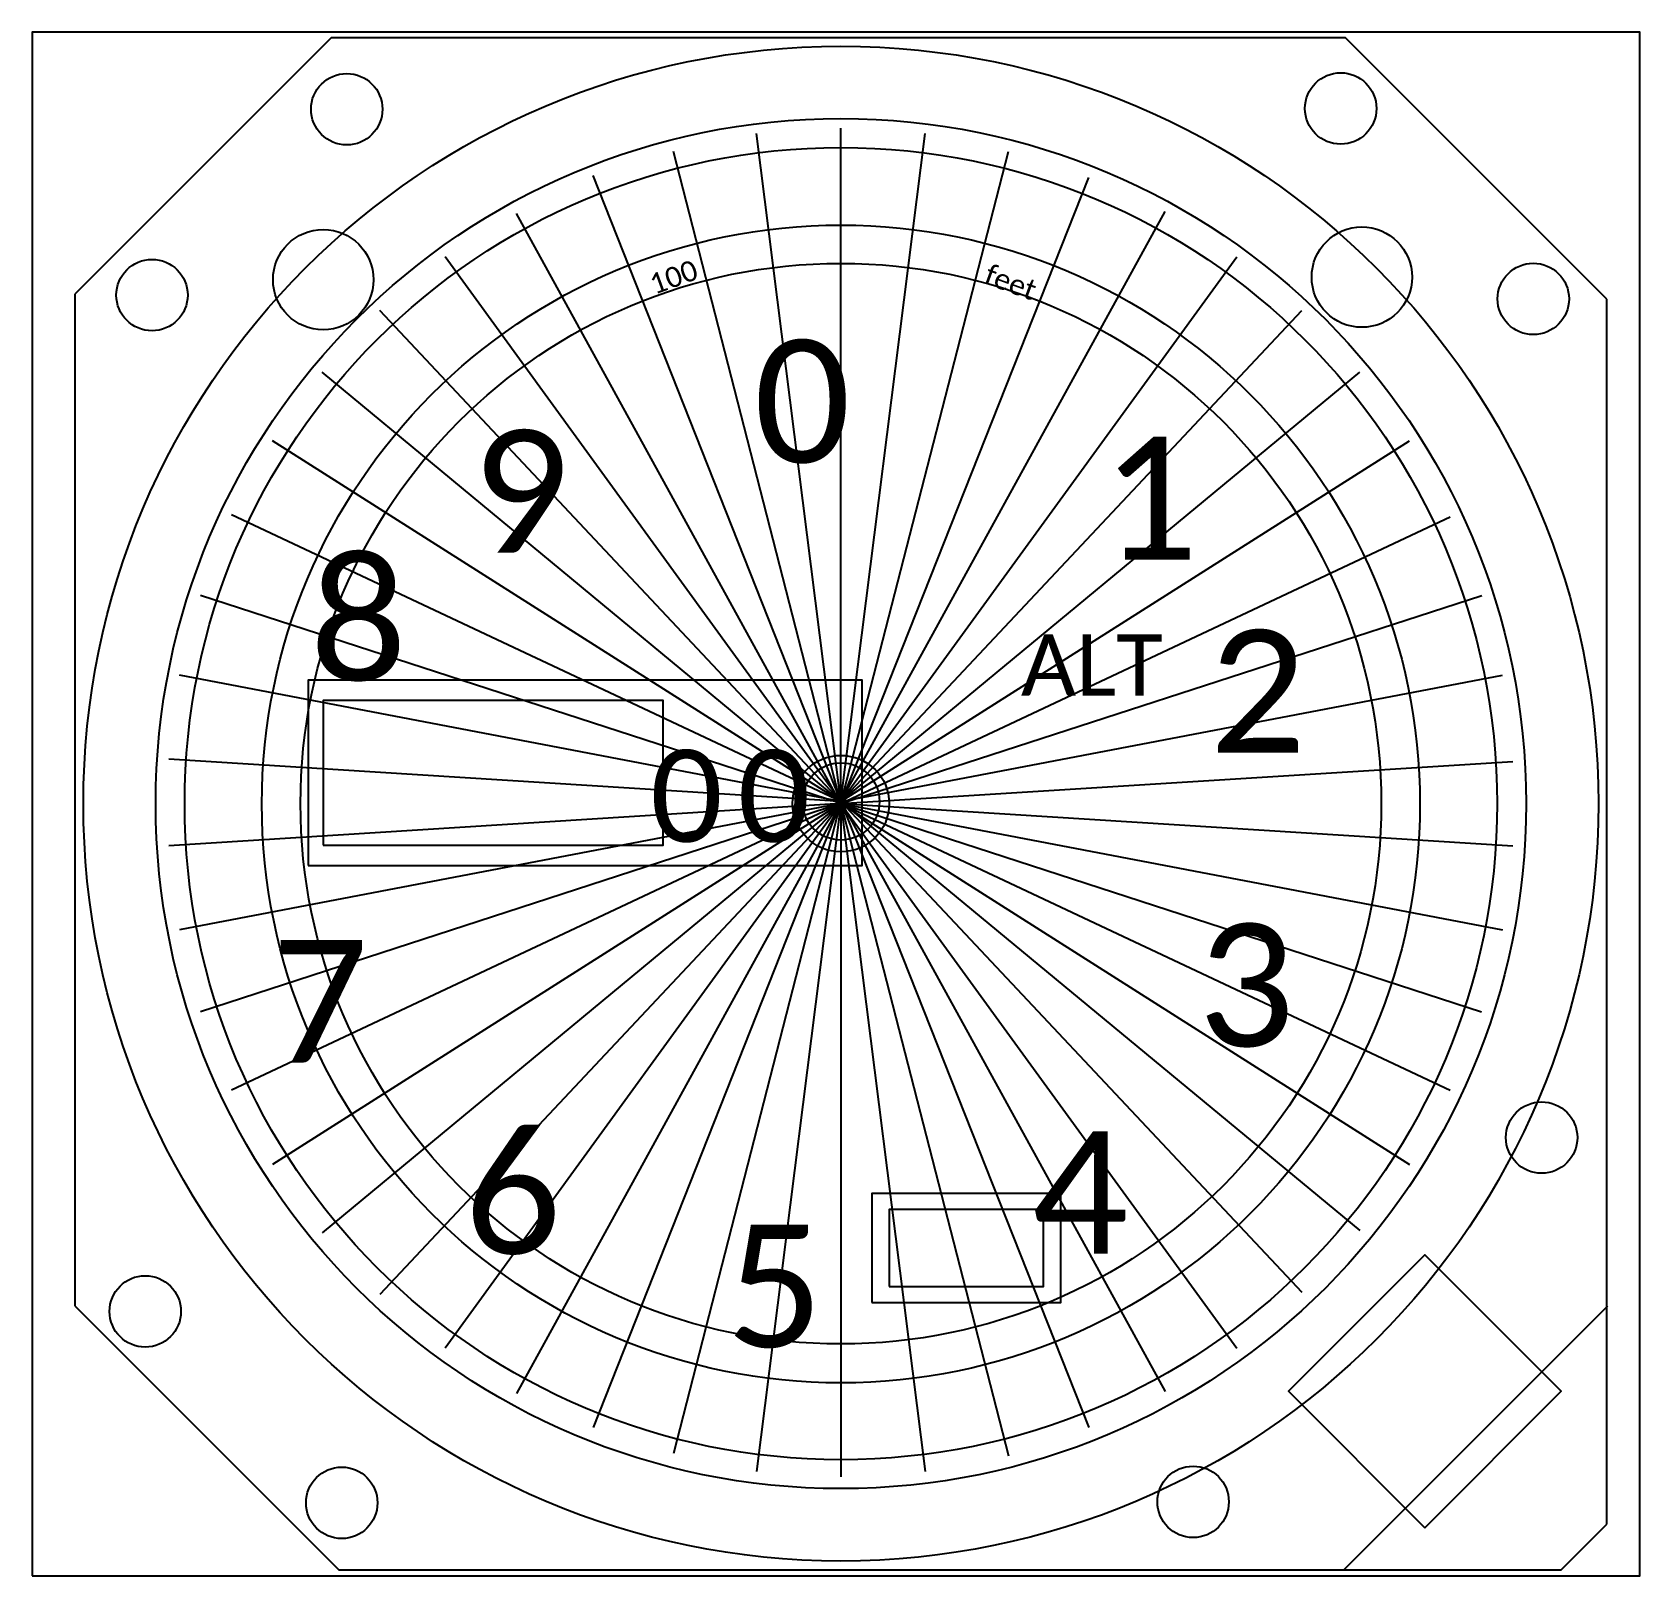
# Model space of a CAD drawing. Extents: x 18.1 to 101.4, y 115 to 195.
import ezdxf

# ---------------------------------------------------------------- set-up
doc = ezdxf.new("R2010")
doc.units = 0
doc.header["$LTSCALE"] = 2.97
doc.header["$MEASUREMENT"] = 0
doc.layers.get('0').update_dxf_attribs({"linetype": 'CONTINUOUS'})
for name, color, linetype in [('CAD_EDGE', 7, 'CONTINUOUS'), ('JET_RANGER_OUTLINE', 5, 'CONTINUOUS'), ('TEXT', 7, 'CONTINUOUS')]:
    doc.layers.add(name, color=color, linetype=linetype)
doc.styles.get("Standard").update_dxf_attribs({"font": 'txt.shx'})

msp = doc.modelspace()

# ---------------------------------------------------------------- linework, layer by layer
at = {"color": 9, "linetype": 'CONTINUOUS'}
for points in [[(30.000002, 154.980933, -1), (90.000002, 154.980933, -1)], [(32.000002, 155.000005, -1), (88.000002, 155.000005, -1)]]:
    msp.add_lwpolyline(points, format="xyb", close=True, dxfattribs=at)
at = {"layer": 'CAD_EDGE', "linetype": 'CONTINUOUS'}
for p, q in [((33.585517, 194.685429), (20.305517, 181.405429)), ((86.145517, 194.685429), (33.585517, 194.685429)), ((99.685517, 181.145429), (86.145517, 194.685429)), ((20.305517, 181.405429), (20.305517, 128.975429)), ((99.685517, 117.665429), (99.685517, 181.145429)), ((20.305517, 128.975429), (33.985517, 115.295429)), ((86.054174, 115.295429), (99.734174, 128.975429)), ((97.315517, 115.295429), (99.685517, 117.665429)), ((33.985517, 115.295429), (85.835517, 115.295429)), ((85.835517, 115.295429), (97.315517, 115.295429))]:
    msp.add_line(p, q, dxfattribs=at)
msp.add_lwpolyline([(58.000002, 155.112505, -1), (62.000002, 155.112505, -1)], format="xyb", close=True, dxfattribs=at)
msp.add_lwpolyline([(90.255568, 117.474235), (97.326636, 124.545303), (90.255568, 131.616371), (83.1845, 124.545303)], close=True, dxfattribs=at)
for centre in [(34.395517, 190.985429), (85.895517, 191.025429), (24.305517, 181.355429), (95.875517, 181.155429), (96.307039, 137.693907), (23.955517, 128.685429), (34.135517, 118.765429), (78.248561, 118.815429)]:
    msp.add_circle(centre, 1.85, dxfattribs=at)
at = {"layer": 'JET_RANGER_OUTLINE', "linetype": 'CONTINUOUS'}
for points in [[(18.0954, 114.980931), (101.396056, 114.980931), (101.396056, 194.980934), (18.0954, 194.980934)], [(62.500001, 129.975027), (70.500001, 129.975027), (70.500001, 133.975027), (62.500001, 133.975027)]]:
    msp.add_lwpolyline(points, close=True, dxfattribs=at)
for points in [[(20.750002, 155.000005, -1), (99.250002, 155.000005, -1)], [(30.576982, 182.152797, -1), (35.776982, 182.152797, -1)], [(84.392773, 182.284376, -1), (89.592773, 182.284376, -1)], [(57.500002, 155.000005, -1), (62.500002, 155.000005, -1)]]:
    msp.add_lwpolyline(points, format="xyb", close=True, dxfattribs=at)
at = {"layer": 'JET_RANGER_OUTLINE', "color": 2, "linetype": 'CONTINUOUS'}
msp.add_lwpolyline([(33.176982, 152.839479), (50.789474, 152.839479), (50.789474, 160.339479), (33.176982, 160.339479)], close=True, dxfattribs=at)
at = {"layer": 'TEXT', "linetype": 'CONTINUOUS'}
for p, q in [((60.000002, 155.112505), (60.000002, 190.003834)), ((60.000002, 155.112505), (55.626959, 189.728705)), ((60.000002, 155.112505), (64.373045, 189.728705)), ((60.000002, 155.000005), (51.322882, 188.795159)), ((60.000002, 155.000005), (68.677123, 188.795159)), ((60.000002, 155.112505), (47.155647, 187.553642)), ((60.000002, 155.000005), (72.844357, 187.441142)), ((60.000002, 155.000005), (43.190976, 185.57551)), ((60.000002, 155.112505), (76.809028, 185.688009)), ((60.000002, 155.112505), (39.491394, 183.340183)), ((60.000002, 155.112505), (80.50861, 183.340183)), ((60.000002, 155.112505), (36.115244, 180.547189)), ((60.000002, 155.112505), (83.88476, 180.547189)), ((60.000002, 155.112505), (33.115772, 177.353075)), ((60.000002, 155.112505), (86.884233, 177.353075)), ((60.000002, 155.112505), (30.540279, 173.808214)), ((60.000002, 155.112505), (89.459725, 173.808214)), ((60.000002, 155.112505), (28.429384, 169.96851)), ((60.000002, 155.000005), (91.57062, 169.85601)), ((60.000002, 155.000005), (26.816377, 165.782019)), ((60.000002, 155.000005), (93.202374, 165.78811)), ((60.000002, 155.112505), (25.726695, 161.650488)), ((60.000002, 155.112505), (94.273309, 161.650488)), ((60.000002, 155.112505), (25.177524, 157.30335)), ((60.000002, 155.000005), (94.82248, 157.19085)), ((60.000002, 155.000005), (25.177524, 152.809161)), ((60.000002, 155.000005), (25.726695, 148.462022)), ((60.000002, 155.000005), (26.816377, 144.217992)), ((60.000002, 155.000005), (28.429384, 140.144)), ((60.000002, 155.000005), (30.540279, 136.304297)), ((60.000002, 155.000005), (33.115772, 132.759436)), ((60.000002, 155.000005), (36.115244, 129.565322)), ((60.000002, 155.000005), (39.491394, 126.772328)), ((60.000002, 155.000005), (43.190976, 124.424501)), ((60.000002, 155.112505), (47.155647, 122.671369)), ((60.000002, 155.112505), (51.322882, 121.317352)), ((60.000002, 155.000005), (55.626959, 120.383806)), ((60.000002, 155.112505), (72.844357, 122.671369)), ((60.000002, 155.112505), (76.809028, 124.537001)), ((60.000002, 155.112505), (83.88476, 129.677821)), ((60.000002, 155.112505), (86.884233, 132.871935)), ((60.000002, 155.000005), (94.273309, 148.462022)), ((60.000002, 155.000005), (68.677123, 121.204852)), ((60.000002, 155.000005), (91.57062, 140.144)), ((60.000002, 155.000005), (64.373045, 120.383806)), ((60.000002, 155.000005), (94.82248, 152.809161)), ((60.000002, 155.000005), (89.459725, 136.304297)), ((60.000002, 155.000005), (60.000002, 120.108677)), ((60.000002, 155.000005), (80.50861, 126.772328)), ((60.000002, 155.000005), (93.183627, 144.217992))]:
    msp.add_line(p, q, dxfattribs=at)
for points in [[(24.500002, 155.000005, -1), (95.500002, 155.000005, -1)], [(26.000002, 155.000005, -1), (94.000002, 155.000005, -1)]]:
    msp.add_lwpolyline(points, format="xyb", close=True, dxfattribs=at)
for points in [[(32.4, 151.8), (61.1, 151.8), (61.1, 161.4), (32.4, 161.4)], [(61.6, 129.155546), (71.4, 129.155546), (71.4, 134.799991), (61.6, 134.799991)]]:
    msp.add_lwpolyline(points, close=True, dxfattribs=at)

# ---------------------------------------------------------------- texts
at = {"layer": 'TEXT', "char_height": 1.058366, "width": 18, "attachment_point": 5}
for s, insert, rotation in [('\\C7;\\fCalibri|b0|i0|;\\H1.0583656311035;100', (51.333333, 182.288908), 19.99998485), ('\\C7;\\fCalibri|b0|i0|;\\H1.0583656311035;feet', (68.8, 182.017709), 340.00001515)]:
    msp.add_mtext(s, dxfattribs=dict(at, insert=insert, rotation=rotation))
at = {"layer": 'TEXT', "attachment_point": 5}
for s, insert, char_height, width in [('\\C7;\\fCalibri|b0|i0|;\\H6.3499757766724;0', (58, 175.822222), 6.349976, 4), ('\\C7;\\fCalibri|b0|i0|;\\H6.3499757766724;9', (43.4, 171.177778), 6.349976, 4), ('\\C7;\\fCalibri|b0|i0|;\\H6.3499757766724;1', (76, 170.822222), 6.349976, 4), ('\\C7;\\fCalibri|b0|i0|;\\H6.3499757766724;8', (35, 164.533333), 6.349976, 4), ('\\C7;\\fCalibri|b0|i0|;\\H3.1750242233276;ALT', (73, 162.177778), 3.175024, 18), ('\\C7;\\fCalibri|b0|i0|;\\H6.3499757766724;2', (81.6, 160.822222), 6.349976, 4), ('\\C7;\\fCalibri|b0|i0|;\\H4.7625;0', (52.000002, 155.377783), 4.7625, 4), ('\\C7;\\fCalibri|b0|i0|;\\H4.7625;0', (56.533333, 155.377783), 4.7625, 4), ('\\C7;\\fCalibri|b0|i0|;\\H6.3499757766724;3', (81, 145.565591), 6.349976, 4), ('\\C7;\\fCalibri|b0|i0|;\\H6.3499757766724;7', (33, 144.755556), 6.349976, 4), ('\\C7;\\fCalibri|b0|i0|;\\H6.3499757766724;6', (43, 134.822222), 6.349976, 4), ('\\C7;\\fCalibri|b0|i0|;\\H6.3499757766724;4', (72.4, 134.844444), 6.349976, 4), ('\\C7;\\fCalibri|b0|i0|;\\H6.3499757766724;5', (56.565725, 129.977778), 6.349976, 4)]:
    msp.add_mtext(s, dxfattribs=dict(at, insert=insert, char_height=char_height, width=width))

doc.saveas('drawing.dxf')
